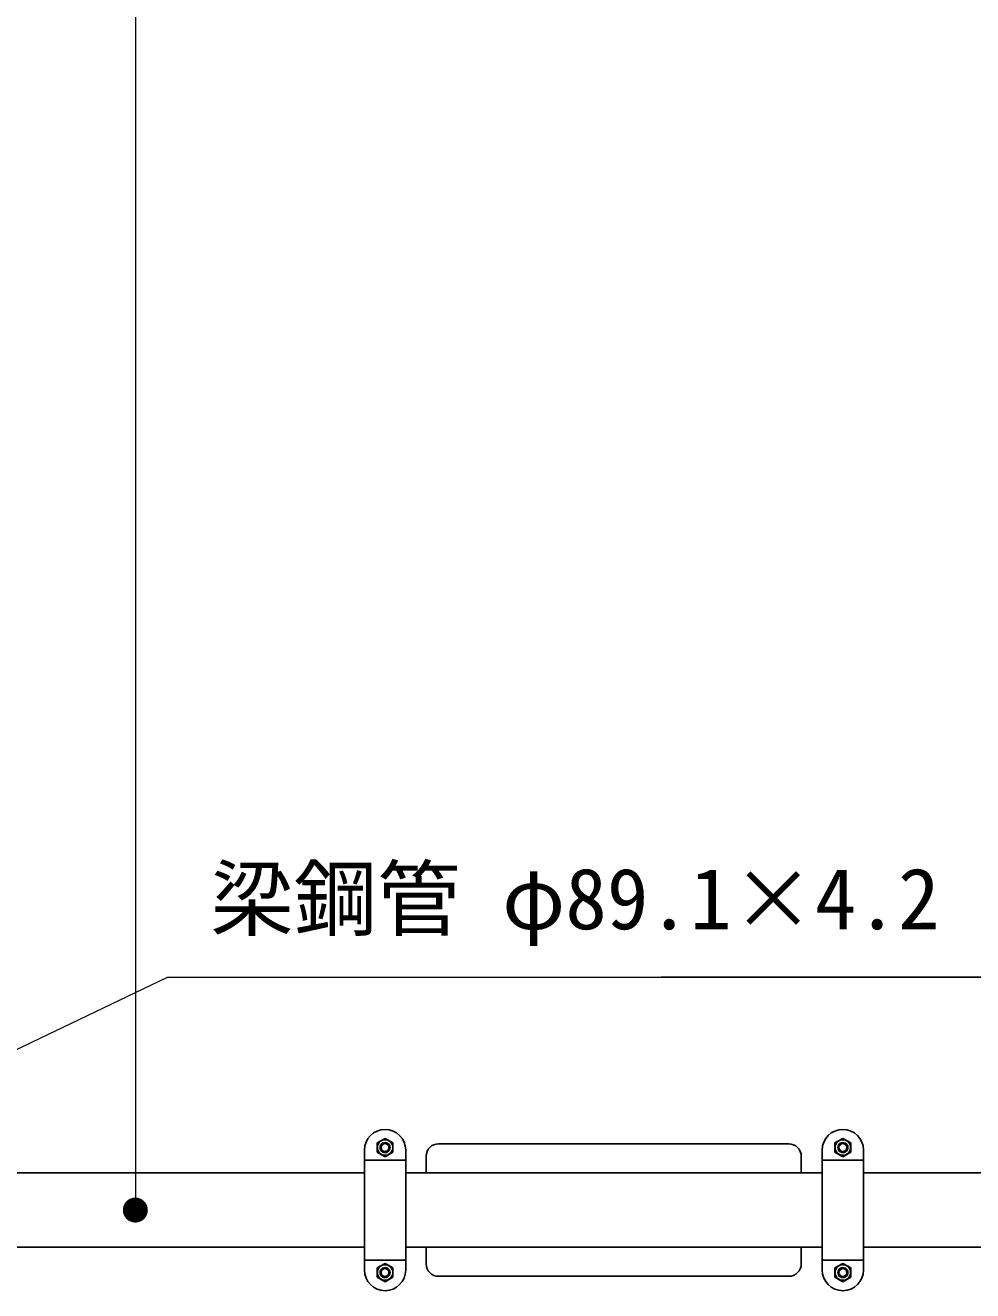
# Model space of a CAD drawing. Units: millimetres at full size, sheet at 1:40; details may follow other scales. Extents: x 600 to 16200, y 600 to 11280.
# Drawn here: x 4590 to 5726, y 5945 to 7464 of the extents above; entities that cross this region are included whole.
import ezdxf
from ezdxf.enums import TextEntityAlignment as Align

# ---------------------------------------------------------------- set-up
doc = ezdxf.new("R2010")
doc.units = ezdxf.units.MM
doc.header["$LTSCALE"] = 40
for name, color, linetype, lineweight in [('D-STR-DIM\u3000寸法線、寸法値', 7, 'Continuous', 13), ('D-STR-HTXT\u3000旗上げ', 7, 'Continuous', 13), ('D-STR\u3000構造物外形線', 1, 'Continuous', 25)]:
    doc.layers.add(name, color=color, linetype=linetype, lineweight=lineweight)
doc.styles.add('ＭＳ ゴシック', font='')
doc.styles.get('ＭＳ ゴシック').set_extended_font_data('MS Gothic')

# ---------------------------------------------------------------- blocks, each defined once
blk = doc.blocks.new('filled_dot')
at = {"color": 0, "linetype": 'Continuous', "lineweight": -2, "const_width": 1.25}
blk.add_lwpolyline([(-0.625, 0, 1), (0.625, 0, 1)], format="xyb", close=True, dxfattribs=at)

msp = doc.modelspace()

# ---------------------------------------------------------------- linework, layer by layer
at = {"layer": 'D-STR-DIM\u3000寸法線、寸法値'}
msp.add_line((4721.73, 9742.1), (4721.73, 6042.1), dxfattribs=at)
at = {"layer": 'D-STR-HTXT\u3000旗上げ'}
msp.add_lwpolyline([(4270.02, 6086.65), (4760.27, 6321.58), (4776.27, 6321.58), (5928.56, 6321.58), (5352.42, 6321.58)], dxfattribs=at)
at = {"layer": 'D-STR\u3000構造物外形線'}
for p, q in [((5021.22, 6128.05), (5011.77, 6122.58)), ((5011.77, 6122.58), (5011.77, 6111.63)), ((5014.55, 6123.85), (5012.07, 6119.58)), ((5012.07, 6119.58), (5012.07, 6114.63)), ((5018.75, 6126.33), (5014.55, 6123.85)), ((5016.05, 6120.1), (5015.45, 6118.68)), ((5017.02, 6121.38), (5016.05, 6120.1)), ((5017.4, 6119.88), (5016.72, 6118.6)), ((5018.22, 6122.28), (5017.02, 6121.38)), ((5018.45, 6120.93), (5017.4, 6119.88)), ((5019.65, 6122.88), (5018.22, 6122.28)), ((5019.8, 6121.6), (5018.45, 6120.93)), ((5023.7, 6126.33), (5018.75, 6126.33)), ((5021.22, 6123.1), (5019.65, 6122.88)), ((5021.22, 6121.83), (5019.8, 6121.6)), ((5030.75, 6122.58), (5021.22, 6128.05)), ((5022.8, 6122.88), (5021.22, 6123.1)), ((5022.72, 6121.6), (5021.22, 6121.83)), ((5024, 6120.93), (5022.72, 6121.6)), ((5024.22, 6122.28), (5022.8, 6122.88)), ((5027.97, 6123.85), (5023.7, 6126.33)), ((5025.05, 6119.88), (5024, 6120.93)), ((5025.5, 6121.38), (5024.22, 6122.28)), ((5025.72, 6118.6), (5025.05, 6119.88)), ((5026.4, 6120.1), (5025.5, 6121.38)), ((5027, 6118.68), (5026.4, 6120.1)), ((5030.45, 6119.58), (5027.97, 6123.85)), ((5030.45, 6114.63), (5030.45, 6119.58)), ((5030.75, 6111.63), (5030.75, 6122.58)), ((5085.47, 6121.6), (5295.47, 6121.6)), ((5505.47, 6121.6), (5295.47, 6121.6)), ((5560.82, 6122.58), (5570.35, 6128.05)), ((5560.82, 6111.63), (5560.82, 6122.58)), ((5561.12, 6119.58), (5563.6, 6123.85)), ((5561.12, 6114.63), (5561.12, 6119.58)), ((5563.6, 6123.85), (5567.87, 6126.33)), ((5564.57, 6118.68), (5565.17, 6120.1)), ((5565.17, 6120.1), (5566.07, 6121.38)), ((5565.85, 6118.6), (5566.52, 6119.88)), ((5566.07, 6121.38), (5567.35, 6122.28)), ((5566.52, 6119.88), (5567.57, 6120.93)), ((5567.35, 6122.28), (5568.77, 6122.88)), ((5567.57, 6120.93), (5568.85, 6121.6)), ((5567.87, 6126.33), (5572.82, 6126.33)), ((5568.77, 6122.88), (5570.35, 6123.1)), ((5568.85, 6121.6), (5570.35, 6121.83)), ((5570.35, 6128.05), (5579.8, 6122.58)), ((5570.35, 6123.1), (5571.92, 6122.88)), ((5570.35, 6121.83), (5571.77, 6121.6)), ((5571.77, 6121.6), (5573.12, 6120.93)), ((5571.92, 6122.88), (5573.35, 6122.28)), ((5572.82, 6126.33), (5577.02, 6123.85)), ((5573.12, 6120.93), (5574.17, 6119.88)), ((5573.35, 6122.28), (5574.55, 6121.38)), ((5574.17, 6119.88), (5574.85, 6118.6)), ((5574.55, 6121.38), (5575.52, 6120.1)), ((5575.52, 6120.1), (5576.12, 6118.68)), ((5577.02, 6123.85), (5579.5, 6119.58)), ((5579.5, 6119.58), (5579.5, 6114.63)), ((5579.8, 6122.58), (5579.8, 6111.63)), ((4996.47, 6114.1), (4996.47, 6042.1)), ((5011.77, 6111.63), (5021.22, 6106.15)), ((5012.07, 6114.63), (5014.55, 6110.43)), ((5014.55, 6110.43), (5018.75, 6107.95)), ((5015.45, 6118.68), (5015.22, 6117.1)), ((5015.22, 6117.1), (5015.45, 6115.53)), ((5015.45, 6115.53), (5016.05, 6114.1)), ((5016.05, 6114.1), (5017.02, 6112.9)), ((5016.72, 6118.6), (5016.5, 6117.1)), ((5016.5, 6117.1), (5016.72, 6115.68)), ((5016.72, 6115.68), (5017.4, 6114.33)), ((5017.02, 6112.9), (5018.22, 6111.93)), ((5017.4, 6114.33), (5018.45, 6113.28)), ((5018.22, 6111.93), (5019.65, 6111.33)), ((5018.45, 6113.28), (5019.8, 6112.6)), ((5018.75, 6107.95), (5023.7, 6107.95)), ((5019.65, 6111.33), (5021.22, 6111.1)), ((5019.8, 6112.6), (5021.22, 6112.38)), ((5021.22, 6112.38), (5022.72, 6112.6)), ((5021.22, 6106.15), (5030.75, 6111.63)), ((5021.22, 6111.1), (5022.8, 6111.33)), ((5022.72, 6112.6), (5024, 6113.28)), ((5022.8, 6111.33), (5024.22, 6111.93)), ((5023.7, 6107.95), (5027.97, 6110.43)), ((5024, 6113.28), (5025.05, 6114.33)), ((5024.22, 6111.93), (5025.5, 6112.9)), ((5025.05, 6114.33), (5025.72, 6115.68)), ((5025.5, 6112.9), (5026.4, 6114.1)), ((5025.95, 6117.1), (5025.72, 6118.6)), ((5025.72, 6115.68), (5025.95, 6117.1)), ((5026.4, 6114.1), (5027, 6115.53)), ((5027.22, 6117.1), (5027, 6118.68)), ((5027, 6115.53), (5027.22, 6117.1)), ((5027.97, 6110.43), (5030.45, 6114.63)), ((5045.97, 6114.1), (5045.97, 6042.1)), ((5070.47, 6087.1), (5070.47, 6106.6)), ((5520.47, 6087.1), (5520.47, 6106.6)), ((5545.6, 6114.1), (5545.6, 6042.1)), ((5570.35, 6106.15), (5560.82, 6111.63)), ((5563.6, 6110.43), (5561.12, 6114.63)), ((5567.87, 6107.95), (5563.6, 6110.43)), ((5564.35, 6117.1), (5564.57, 6118.68)), ((5564.57, 6115.53), (5564.35, 6117.1)), ((5565.17, 6114.1), (5564.57, 6115.53)), ((5566.07, 6112.9), (5565.17, 6114.1)), ((5565.62, 6117.1), (5565.85, 6118.6)), ((5565.85, 6115.68), (5565.62, 6117.1)), ((5566.52, 6114.33), (5565.85, 6115.68)), ((5567.35, 6111.93), (5566.07, 6112.9)), ((5567.57, 6113.28), (5566.52, 6114.33)), ((5568.77, 6111.33), (5567.35, 6111.93)), ((5568.85, 6112.6), (5567.57, 6113.28)), ((5572.82, 6107.95), (5567.87, 6107.95)), ((5570.35, 6111.1), (5568.77, 6111.33)), ((5570.35, 6112.38), (5568.85, 6112.6)), ((5571.77, 6112.6), (5570.35, 6112.38)), ((5579.8, 6111.63), (5570.35, 6106.15)), ((5571.92, 6111.33), (5570.35, 6111.1)), ((5573.12, 6113.28), (5571.77, 6112.6)), ((5573.35, 6111.93), (5571.92, 6111.33)), ((5577.02, 6110.43), (5572.82, 6107.95)), ((5574.17, 6114.33), (5573.12, 6113.28)), ((5574.55, 6112.9), (5573.35, 6111.93)), ((5574.85, 6115.68), (5574.17, 6114.33)), ((5575.52, 6114.1), (5574.55, 6112.9)), ((5574.85, 6118.6), (5575.07, 6117.1)), ((5575.07, 6117.1), (5574.85, 6115.68)), ((5576.12, 6115.53), (5575.52, 6114.1)), ((5576.12, 6118.68), (5576.35, 6117.1)), ((5576.35, 6117.1), (5576.12, 6115.53)), ((5579.5, 6114.63), (5577.02, 6110.43)), ((5595.1, 6114.1), (5595.1, 6042.1)), ((5045.97, 6102.1), (4996.47, 6102.1)), ((5545.6, 6102.1), (5595.1, 6102.1)), ((4996.47, 6086.65), (4445.97, 6086.65)), ((5545.6, 6086.65), (5045.97, 6086.65)), ((5980.1, 6086.65), (5595.1, 6086.65)), ((4996.47, 5970.1), (4996.47, 6042.1)), ((5045.97, 5970.1), (5045.97, 6042.1)), ((5545.6, 5970.1), (5545.6, 6042.1)), ((5595.1, 5970.1), (5595.1, 6042.1)), ((4996.47, 5997.55), (4445.97, 5997.55)), ((5545.6, 5997.55), (5045.97, 5997.55)), ((5980.1, 5997.55), (5595.1, 5997.55)), ((5070.47, 5977.6), (5070.47, 5997.1)), ((5520.47, 5977.6), (5520.47, 5997.1)), ((5045.97, 5982.1), (4996.47, 5982.1)), ((5011.77, 5972.58), (5021.22, 5978.05)), ((5011.77, 5961.63), (5011.77, 5972.58)), ((5012.07, 5969.58), (5014.55, 5973.78)), ((5012.07, 5964.63), (5012.07, 5969.58)), ((5014.55, 5973.78), (5018.75, 5976.25)), ((5015.22, 5967.1), (5015.45, 5968.68)), ((5015.45, 5965.53), (5015.22, 5967.1)), ((5015.45, 5968.68), (5016.05, 5970.1)), ((5016.05, 5970.1), (5017.02, 5971.3)), ((5016.5, 5967.1), (5016.72, 5968.53)), ((5016.72, 5965.6), (5016.5, 5967.1)), ((5016.72, 5968.53), (5017.4, 5969.88)), ((5017.02, 5971.3), (5018.22, 5972.28)), ((5017.4, 5969.88), (5018.45, 5970.93)), ((5018.22, 5972.28), (5019.65, 5972.88)), ((5018.45, 5970.93), (5019.8, 5971.6)), ((5018.75, 5976.25), (5023.7, 5976.25)), ((5019.65, 5972.88), (5021.22, 5973.1)), ((5019.8, 5971.6), (5021.22, 5971.83)), ((5021.22, 5978.05), (5030.75, 5972.58)), ((5021.22, 5973.1), (5022.8, 5972.88)), ((5021.22, 5971.83), (5022.72, 5971.6)), ((5022.72, 5971.6), (5024, 5970.93)), ((5022.8, 5972.88), (5024.22, 5972.28)), ((5023.7, 5976.25), (5027.97, 5973.78)), ((5024, 5970.93), (5025.05, 5969.88)), ((5024.22, 5972.28), (5025.5, 5971.3)), ((5025.05, 5969.88), (5025.72, 5968.53)), ((5025.5, 5971.3), (5026.4, 5970.1)), ((5025.72, 5968.53), (5025.95, 5967.1)), ((5025.95, 5967.1), (5025.72, 5965.6)), ((5026.4, 5970.1), (5027, 5968.68)), ((5027, 5968.68), (5027.22, 5967.1)), ((5027.22, 5967.1), (5027, 5965.53)), ((5027.97, 5973.78), (5030.45, 5969.58)), ((5030.45, 5969.58), (5030.45, 5964.63)), ((5030.75, 5972.58), (5030.75, 5961.63)), ((5545.6, 5982.1), (5595.1, 5982.1)), ((5570.35, 5978.05), (5560.82, 5972.58)), ((5560.82, 5972.58), (5560.82, 5961.63)), ((5563.6, 5973.78), (5561.12, 5969.58)), ((5561.12, 5969.58), (5561.12, 5964.63)), ((5567.87, 5976.25), (5563.6, 5973.78)), ((5564.57, 5968.68), (5564.35, 5967.1)), ((5564.35, 5967.1), (5564.57, 5965.53)), ((5565.17, 5970.1), (5564.57, 5968.68)), ((5566.07, 5971.3), (5565.17, 5970.1)), ((5565.85, 5968.53), (5565.62, 5967.1)), ((5565.62, 5967.1), (5565.85, 5965.6)), ((5566.52, 5969.88), (5565.85, 5968.53)), ((5567.35, 5972.28), (5566.07, 5971.3)), ((5567.57, 5970.93), (5566.52, 5969.88)), ((5568.77, 5972.88), (5567.35, 5972.28)), ((5568.85, 5971.6), (5567.57, 5970.93)), ((5572.82, 5976.25), (5567.87, 5976.25)), ((5570.35, 5973.1), (5568.77, 5972.88)), ((5570.35, 5971.83), (5568.85, 5971.6)), ((5579.8, 5972.58), (5570.35, 5978.05)), ((5571.92, 5972.88), (5570.35, 5973.1)), ((5571.77, 5971.6), (5570.35, 5971.83)), ((5573.12, 5970.93), (5571.77, 5971.6)), ((5573.35, 5972.28), (5571.92, 5972.88)), ((5577.02, 5973.78), (5572.82, 5976.25)), ((5574.17, 5969.88), (5573.12, 5970.93)), ((5574.55, 5971.3), (5573.35, 5972.28)), ((5574.85, 5968.53), (5574.17, 5969.88)), ((5575.52, 5970.1), (5574.55, 5971.3)), ((5575.07, 5967.1), (5574.85, 5968.53)), ((5574.85, 5965.6), (5575.07, 5967.1)), ((5576.12, 5968.68), (5575.52, 5970.1)), ((5576.35, 5967.1), (5576.12, 5968.68)), ((5576.12, 5965.53), (5576.35, 5967.1)), ((5579.5, 5969.58), (5577.02, 5973.78)), ((5579.5, 5964.63), (5579.5, 5969.58)), ((5579.8, 5961.63), (5579.8, 5972.58)), ((5021.22, 5956.15), (5011.77, 5961.63)), ((5014.55, 5960.35), (5012.07, 5964.63)), ((5018.75, 5957.88), (5014.55, 5960.35)), ((5016.05, 5964.1), (5015.45, 5965.53)), ((5017.02, 5962.83), (5016.05, 5964.1)), ((5017.4, 5964.33), (5016.72, 5965.6)), ((5018.22, 5961.93), (5017.02, 5962.83)), ((5018.45, 5963.28), (5017.4, 5964.33)), ((5019.65, 5961.33), (5018.22, 5961.93)), ((5019.8, 5962.6), (5018.45, 5963.28)), ((5023.7, 5957.88), (5018.75, 5957.88)), ((5021.22, 5961.1), (5019.65, 5961.33)), ((5021.22, 5962.38), (5019.8, 5962.6)), ((5022.72, 5962.6), (5021.22, 5962.38)), ((5030.75, 5961.63), (5021.22, 5956.15)), ((5022.8, 5961.33), (5021.22, 5961.1)), ((5024, 5963.28), (5022.72, 5962.6)), ((5024.22, 5961.93), (5022.8, 5961.33)), ((5027.97, 5960.35), (5023.7, 5957.88)), ((5025.05, 5964.33), (5024, 5963.28)), ((5025.5, 5962.83), (5024.22, 5961.93)), ((5025.72, 5965.6), (5025.05, 5964.33)), ((5026.4, 5964.1), (5025.5, 5962.83)), ((5027, 5965.53), (5026.4, 5964.1)), ((5030.45, 5964.63), (5027.97, 5960.35)), ((5085.47, 5962.6), (5295.47, 5962.6)), ((5505.47, 5962.6), (5295.47, 5962.6)), ((5560.82, 5961.63), (5570.35, 5956.15)), ((5561.12, 5964.63), (5563.6, 5960.35)), ((5563.6, 5960.35), (5567.87, 5957.88)), ((5564.57, 5965.53), (5565.17, 5964.1)), ((5565.17, 5964.1), (5566.07, 5962.83)), ((5565.85, 5965.6), (5566.52, 5964.33)), ((5566.07, 5962.83), (5567.35, 5961.93)), ((5566.52, 5964.33), (5567.57, 5963.28)), ((5567.35, 5961.93), (5568.77, 5961.33)), ((5567.57, 5963.28), (5568.85, 5962.6)), ((5567.87, 5957.88), (5572.82, 5957.88)), ((5568.77, 5961.33), (5570.35, 5961.1)), ((5568.85, 5962.6), (5570.35, 5962.38)), ((5570.35, 5962.38), (5571.77, 5962.6)), ((5570.35, 5956.15), (5579.8, 5961.63)), ((5570.35, 5961.1), (5571.92, 5961.33)), ((5571.77, 5962.6), (5573.12, 5963.28)), ((5571.92, 5961.33), (5573.35, 5961.93)), ((5572.82, 5957.88), (5577.02, 5960.35)), ((5573.12, 5963.28), (5574.17, 5964.33)), ((5573.35, 5961.93), (5574.55, 5962.83)), ((5574.17, 5964.33), (5574.85, 5965.6)), ((5574.55, 5962.83), (5575.52, 5964.1)), ((5575.52, 5964.1), (5576.12, 5965.53)), ((5577.02, 5960.35), (5579.5, 5964.63))]:
    msp.add_line(p, q, dxfattribs=at)
for centre, radius, start, end in [((5021.22, 6114.1), 24.75, 0, 180), ((5570.35, 6114.1), 24.75, 0, 180), ((5085.47, 6106.6), 15, 90, 180), ((5505.47, 6106.6), 15, 0, 90), ((5021.22, 5970.1), 24.75, 180, 0), ((5085.47, 5977.6), 15, 180, 270), ((5505.47, 5977.6), 15, 270, 0), ((5570.35, 5970.1), 24.75, 180, 0)]:
    msp.add_arc(centre, radius, start, end, dxfattribs=at)

# ---------------------------------------------------------------- block references
at = {"layer": 'D-STR-DIM\u3000寸法線、寸法値', "xscale": 12, "yscale": 12, "rotation": 90}
msp.add_blockref('filled_dot', (4721.73, 6042.1), dxfattribs=at)

# ---------------------------------------------------------------- texts
at = {"layer": 'D-STR-HTXT\u3000旗上げ', "style": 'ＭＳ ゴシック'}
msp.add_text('梁鋼管 φ89.1×4.2', height=73.31, dxfattribs=at).set_placement((4811.78, 6357.09), align=Align.BOTTOM_LEFT)

doc.saveas('drawing.dxf')
